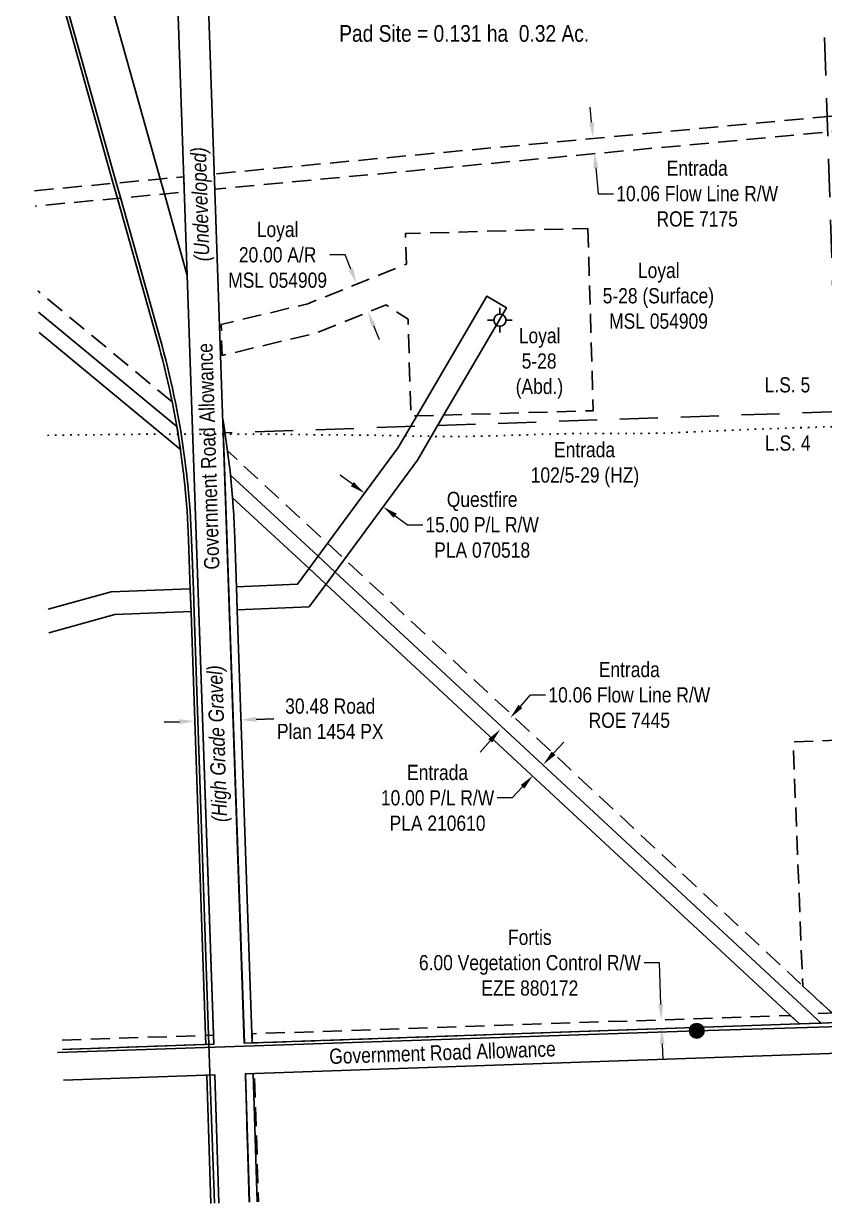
# Model space of a CAD drawing. Extents: x 634445 to 652632, y 5817173 to 5838663.
# Drawn here: x 647551 to 648077, y 5834297 to 5835072 of the extents above; entities that cross this region are included whole.
import ezdxf
from ezdxf.enums import TextEntityAlignment as Align

# ---------------------------------------------------------------- set-up
doc = ezdxf.new("R2010")
doc.units = 0
doc.header["$LTSCALE"] = 5
doc.header["$PDSIZE"] = 0.5
for name, pattern in [('foc-ACCESSROAD', [3.75, 2.5, -1.25]), ('foc-DOT', [1, 0.2, -0.8]), ('foc-FLOWLINE', [3.75, 2.5, -1.25]), ('foc-LSD', [8, 5, -3]), ('POWERLINE5', [7.8, 2.4, -0.6, 0.6, -0.6, 0.6, -0.6, 2.4])]:
    doc.linetypes.add(name, pattern=pattern)
doc.layers.get('Defpoints').update_dxf_attribs({"color": 9})
for name, color, linetype in [('AS-DRILL', 8, 'foc-DOT'), ('AS-POWER', 104, 'foc-POWER'), ('AS-POWER-EXISTING', 72, 'POWERLINE5'), ('AS-TELUS', 224, 'foc-TEL'), ('C-WS', 13, 'foc-ACCESSROAD'), ('C-WS-S', 8, 'Continuous'), ('F-EZE', 190, 'foc-FLOWLINE'), ('F-FLOWLINE', 190, 'foc-FLOWLINE'), ('F-RW', 190, 'Continuous'), ('F-WS', 190, 'foc-ACCESSROAD'), ('F-WS-S', 8, 'Continuous'), ('L-AREAREQUIRED', 7, 'Continuous'), ('L-ROAD-T', 7, 'Continuous'), ('L-SEC', 7, 'Continuous'), ('L-SECTION-LSD', 7, 'foc-LSD'), ('L-TITLEDB', 4, 'Continuous'), ('L-TITLEDB-T', 4, 'Continuous')]:
    doc.layers.add(name, color=color, linetype=linetype)
for name, color, linetype, lineweight in [('F-AR-T', 190, 'Continuous', 9), ('F-EZE-T', 190, 'Continuous', 9), ('F-FLOWLINE-T', 190, 'Continuous', 9), ('F-RW-T', 190, 'Continuous', 9), ('F-WS-T', 190, 'Continuous', 9), ('T-TEXT', 48, 'Continuous', 18)]:
    doc.layers.add(name, color=color, linetype=linetype, lineweight=lineweight)
doc.styles.add('100L', font='ARIALN.TTF', dxfattribs={"height": 11})
doc.styles.add('175L', font='ARIALN.TTF', dxfattribs={"height": 20})
doc.styles.add('80CG', font='ARIALN.TTF', dxfattribs={"height": 10})
doc.styles.add('80L', font='ARIALN.TTF', dxfattribs={"height": 10})
doc.styles.add('80LS', font='ARIALNI.TTF', dxfattribs={"height": 10})
doc.styles.add('foc-LtypeFont', font='ARIALN.TTF', dxfattribs={"height": 7.35})
doc.linetypes.add('foc-POWER', pattern='A,6,-1,["P",foc-LtypeFont,S=0.2,R=0,X=-0.625,Y=-0.75],-1.24,4', length=12.24)
doc.linetypes.add('foc-TEL', pattern='A,2,-1,["T",foc-LtypeFont,S=0.2,R=0,X=-0.425,Y=-0.75],-1.24,8', length=12.24)
doc.dimstyles.new('Compass 5 000', dxfattribs={"dimscale": 5, "dimtxt": 9, "dimasz": 2, "dimexe": 0.2, "dimexo": 0.0625, "dimgap": 0.5, "dimtad": 0, "dimtih": 1, "dimtoh": 1, "dimzin": 0, "dimdsep": 46, "dimtxsty": '80CG', "dimcen": 0.1, "dimse1": 1, "dimse2": 1, "dimclrd": 256, "dimclrt": 256, "dimaunit": 1, "dimadec": 4, "dimazin": 0, "dimtfac": 0.06, "dimtofl": 0, "dimtmove": 0, "dimatfit": 1, "dimfxl": 0.2, "dimtolj": 1, "dimtzin": 0, "dimlwd": -1, "dimarcsym": 0})

# ---------------------------------------------------------------- blocks, each defined once
blk = doc.blocks.new('POWERPOLE')
h = blk.add_hatch(color=255)
edge = h.paths.add_edge_path()
edge.add_arc((0, 0), 0.96, 0, 360)
at = {"linetype": 'Continuous'}
for p, q in [((0.68, -0.68), (-0.68, 0.68)), ((-0.68, -0.68), (0.68, 0.68))]:
    blk.add_line(p, q, dxfattribs=at)
blk.add_circle((0, 0), 0.96, dxfattribs=at)
blk = doc.blocks.new('*D407')
at = {"layer": 'Defpoints', "color": 0, "transparency": 16777216}
for p in [(647769.53, 5834901.82), (647769.55, 5834901.83), (647777.01, 5834883.28)]:
    blk.add_point(p, dxfattribs=at)
at = {"layer": 'F-AR-T', "transparency": 16777216}
for p, q in [((647762.07, 5834920.38), (647752.07, 5834920.38)), ((647765.8, 5834911.1), (647762.07, 5834920.38)), ((647780.73, 5834874), (647784.46, 5834864.72))]:
    blk.add_line(p, q, dxfattribs=at)
for points in [[(647767.35, 5834911.72), (647764.26, 5834910.48), (647769.53, 5834901.82)], [(647782.27, 5834874.62), (647779.18, 5834873.38), (647776.99, 5834883.28)]]:
    blk.add_solid(points, dxfattribs=at)
at = {"layer": 'F-AR-T', "transparency": 16777216, "insert": (647717.77, 5834920.38), "char_height": 10, "attachment_point": 5, "style": '80CG'}
blk.add_mtext('\\A1;Loyal\\P20.00 A/R\\PMSL 054909', dxfattribs=at)
blk = doc.blocks.new('*D411')
at = {"layer": 'Defpoints', "color": 0, "transparency": 16777216}
for p in [(648149.8, 5834423.82), (647969.98, 5834417.7), (648150, 5834417.81)]:
    blk.add_point(p, dxfattribs=at)
at = {"layer": 'F-EZE-T', "transparency": 16777216}
for p, q in [((647968.71, 5834455.08), (647958.71, 5834455.08)), ((647969.64, 5834427.69), (647968.71, 5834455.08)), ((647970.53, 5834401.69), (647970.87, 5834391.7))]:
    blk.add_line(p, q, dxfattribs=at)
for points in [[(647971.31, 5834427.75), (647967.97, 5834427.64), (647969.98, 5834417.7)], [(647972.19, 5834401.75), (647968.86, 5834401.63), (647970.18, 5834411.68)]]:
    blk.add_solid(points, dxfattribs=at)
at = {"layer": 'F-EZE-T', "transparency": 16777216, "insert": (647883.55, 5834455.08), "char_height": 10, "attachment_point": 5, "style": '80CG', "bg_fill": 3, "box_fill_scale": 1.1, "bg_fill_color": 256, "bg_fill_true_color": 13158600, "bg_fill_transparency": 0}
blk.add_mtext('\\A1;Fortis\\P6.00 Vegetation Control R/W\\PEZE 880172', dxfattribs=at)
blk = doc.blocks.new('*D413')
at = {"layer": 'Defpoints', "color": 0, "transparency": 16777216}
for p in [(648028.5, 5835007.26), (647925.1, 5834997.59), (648029.43, 5834997.23)]:
    blk.add_point(p, dxfattribs=at)
at = {"layer": 'F-FLOWLINE-T', "transparency": 16777216}
for p, q in [((647924.17, 5835007.54), (647923.24, 5835017.5)), ((647926.97, 5834977.61), (647928.56, 5834960.62)), ((647928.56, 5834960.62), (647938.56, 5834960.62))]:
    blk.add_line(p, q, dxfattribs=at)
for points in [[(647925.83, 5835007.7), (647922.51, 5835007.39), (647925.1, 5834997.59)], [(647928.63, 5834977.76), (647925.31, 5834977.45), (647926.04, 5834987.56)]]:
    blk.add_solid(points, dxfattribs=at)
at = {"layer": 'F-FLOWLINE-T', "transparency": 16777216, "insert": (647993.56, 5834960.62), "char_height": 10, "attachment_point": 5, "style": '80CG'}
blk.add_mtext('\\A1;Entrada\\P10.06 Flow Line R/W\\PROE 7175', dxfattribs=at)
blk = doc.blocks.new('*D414')
at = {"layer": 'Defpoints', "color": 0, "transparency": 16777216}
for p in [(647864.12, 5834608.5), (647910.5, 5834581.2), (647903.87, 5834573.64)]:
    blk.add_point(p, dxfattribs=at)
at = {"layer": 'F-FLOWLINE-T', "transparency": 16777216}
for p, q in [((647877.35, 5834623.58), (647883.94, 5834631.1)), ((647883.94, 5834631.1), (647893.94, 5834631.1)), ((647857.52, 5834600.98), (647850.93, 5834593.46))]:
    blk.add_line(p, q, dxfattribs=at)
for points in [[(647876.09, 5834624.68), (647878.6, 5834622.48), (647870.75, 5834616.07)], [(647856.27, 5834602.08), (647858.78, 5834599.88), (647864.12, 5834608.5)]]:
    blk.add_solid(points, dxfattribs=at)
at = {"layer": 'F-FLOWLINE-T', "transparency": 16777216, "insert": (647948.94, 5834631.1), "char_height": 10, "attachment_point": 5, "style": '80CG'}
blk.add_mtext('\\A1;Entrada\\P10.06 Flow Line R/W\\PROE 7445', dxfattribs=at)
blk = doc.blocks.new('*D415')
at = {"layer": 'Defpoints', "color": 0, "transparency": 16777216}
for p in [(647861.9, 5834613.75), (647855.09, 5834606.41), (647892.39, 5834585.45)]:
    blk.add_point(p, dxfattribs=at)
at = {"layer": 'F-RW-T', "transparency": 16777216}
for p, q in [((647899.19, 5834592.78), (647906, 5834600.11)), ((647878.77, 5834570.78), (647871.97, 5834563.45)), ((647871.97, 5834563.45), (647861.97, 5834563.45))]:
    blk.add_line(p, q, dxfattribs=at)
for points in [[(647897.97, 5834593.91), (647900.42, 5834591.65), (647892.39, 5834585.45)], [(647877.55, 5834571.91), (647880, 5834569.65), (647885.58, 5834578.11)]]:
    blk.add_solid(points, dxfattribs=at)
at = {"layer": 'F-RW-T', "transparency": 16777216, "insert": (647822.89, 5834563.45), "char_height": 10, "attachment_point": 5, "style": '80CG', "bg_fill": 3, "box_fill_scale": 1.1, "bg_fill_color": 256, "bg_fill_true_color": 13158600, "bg_fill_transparency": 0}
blk.add_mtext('\\A1;Entrada\\P10.00 P/L R/W\\PPLA 210610', dxfattribs=at)
blk = doc.blocks.new('*D416')
at = {"layer": 'Defpoints', "color": 0, "transparency": 16777216}
for p in [(647692.9, 5834639.44), (647662.46, 5834638.53), (647693.63, 5834614.75)]:
    blk.add_point(p, dxfattribs=at)
at = {"layer": 'L-TITLEDB-T', "transparency": 16777216}
for p, q in [((647653.19, 5834613.55), (647643.2, 5834613.26)), ((647703.63, 5834615.05), (647715.3, 5834615.4))]:
    blk.add_line(p, q, dxfattribs=at)
for points in [[(647703.58, 5834616.72), (647703.68, 5834613.39), (647693.63, 5834614.75)], [(647653.14, 5834615.22), (647653.24, 5834611.89), (647663.19, 5834613.85)]]:
    blk.add_solid(points, dxfattribs=at)
at = {"layer": 'L-TITLEDB-T', "transparency": 16777216, "insert": (647752.36, 5834615.4), "char_height": 10, "attachment_point": 5, "style": '80CG', "bg_fill": 3, "box_fill_scale": 1.1, "bg_fill_color": 256, "bg_fill_true_color": 13158600, "bg_fill_transparency": 0}
blk.add_mtext('\\A1;30.48 Road\\PPlan 1454 PX', dxfattribs=at)
blk = doc.blocks.new('GABD')
for p, q in [((0, 0.81), (0, 1.62)), ((-0.81, 0), (-1.62, 0)), ((1.62, 0), (0.81, 0)), ((0, -0.81), (0, -1.62))]:
    blk.add_line(p, q)
blk.add_circle((0, 0), 0.8)
blk = doc.blocks.new('*D419')
at = {"layer": 'Defpoints', "color": 0, "transparency": 16777216}
for p in [(647775.1, 5834763.97), (647787.02, 5834754.82), (647787.19, 5834755.06)]:
    blk.add_point(p, dxfattribs=at)
at = {"layer": 'F-RW-T', "transparency": 16777216}
for p, q in [((647766.88, 5834769.67), (647758.83, 5834775.6)), ((647795.07, 5834748.89), (647803.12, 5834742.96)), ((647803.12, 5834742.96), (647813.12, 5834742.96))]:
    blk.add_line(p, q, dxfattribs=at)
for points in [[(647767.87, 5834771.01), (647765.89, 5834768.33), (647774.93, 5834763.73)], [(647796.06, 5834750.23), (647794.08, 5834747.55), (647787.02, 5834754.82)]]:
    blk.add_solid(points, dxfattribs=at)
at = {"layer": 'F-RW-T', "transparency": 16777216, "insert": (647852.2, 5834742.96), "char_height": 10, "attachment_point": 5, "style": '80CG'}
blk.add_mtext('\\A1;Questfire\\P15.00 P/L R/W\\PPLA 070518', dxfattribs=at)

msp = doc.modelspace()

# ---------------------------------------------------------------- linework, layer by layer
at = {"layer": 'AS-POWER', "flags": 128}
msp.add_lwpolyline([(647573.168, 5834396.122), (647993.306, 5834410.347), (648087.569, 5834413.122), (648166.283, 5834415.583), (648258.858, 5834417.444)], dxfattribs=at)
at = {"layer": 'AS-TELUS', "flags": 128}
msp.add_lwpolyline([(647550.781, 5835185.152), (647611.684, 5834967.947), (647614.446, 5834958.098), (647640.481, 5834865.255, -0.0006525), (647640.482, 5834865.25), (647641.759, 5834860.651, -0.0021579), (647641.763, 5834860.634), (647643, 5834856.025, -0.0020865), (647643.005, 5834856.009), (647644.203, 5834851.389, -0.0021598), (647644.207, 5834851.373), (647645.366, 5834846.743, -0.0021194), (647645.37, 5834846.726), (647646.489, 5834842.087, -0.002154), (647646.493, 5834842.07), (647647.572, 5834837.421, -0.0020917), (647647.575, 5834837.405), (647648.616, 5834832.747, -0.0021696), (647648.619, 5834832.73), (647649.619, 5834828.063, -0.0021108), (647649.622, 5834828.047), (647650.583, 5834823.372, -0.0021274), (647650.586, 5834823.355), (647651.506, 5834818.673, -0.002139), (647651.51, 5834818.656), (647652.39, 5834813.965, -0.0021061), (647652.393, 5834813.949), (647653.234, 5834809.25, -0.0021675), (647653.237, 5834809.233), (647654.037, 5834804.528, -0.0021259), (647654.04, 5834804.511), (647654.8, 5834799.799, -0.0020875), (647654.802, 5834799.783), (647655.523, 5834795.065, -0.0021738), (647655.525, 5834795.048), (647656.205, 5834790.324, -0.0020884), (647656.207, 5834790.308), (647656.847, 5834785.578, -0.001922), (647656.849, 5834785.563), (647657.276, 5834782.22, -0.0017703), (647657.277, 5834782.206), (647657.722, 5834778.509, -0.0008172), (647657.723, 5834778.502), (647658.008, 5834776.067, -0.0013142), (647658.009, 5834776.056), (647658.151, 5834774.792, -0.0006981), (647658.151, 5834774.787), (647658.548, 5834771.141, -0.0019904), (647658.55, 5834771.125), (647658.929, 5834767.365, -0.0004321), (647658.929, 5834767.361), (647659.011, 5834766.54, -0.0017286), (647659.012, 5834766.526), (647659.449, 5834761.774, -0.0021542), (647659.451, 5834761.757), (647659.848, 5834757.001, -0.0021053), (647659.849, 5834756.984), (647660.206, 5834752.225, -0.0021264), (647660.207, 5834752.208), (647660.523, 5834747.446, -0.0021534), (647660.524, 5834747.429), (647660.799, 5834742.664, -0.0021039), (647660.8, 5834742.647), (647661.035, 5834737.881, -0.0021526), (647661.036, 5834737.863), (647661.23, 5834733.095, -0.0015785), (647661.23, 5834733.082), (647662.357, 5834700.289), (647662.868, 5834685.413), (647672.417, 5834407.431), (647676.21, 5834296.986)], format="xyb", dxfattribs=at)
at = {"layer": 'F-EZE', "flags": 128}
for points in [[(648248.727, 5834421.424), (648075.141, 5834415.398), (648069.361, 5834420.626), (648068.363, 5834421.519), (648248.475, 5834427.653), (648248.727, 5834421.424)], [(648060.702, 5834414.897), (647701.112, 5834402.4), (647700.919, 5834408.401), (648054.723, 5834420.449), (648060.702, 5834414.897)]]:
    msp.add_lwpolyline(points, close=True, dxfattribs=at)
for points in [[(647576.143, 5834404.165), (647670.432, 5834407.364), (647675.604, 5834407.54), (647675.798, 5834401.538), (647670.625, 5834401.362), (647576.338, 5834398.158)], [(647699.179, 5834297.768), (647696.547, 5834382.122), (647701.777, 5834382.3), (647702.548, 5834382.326), (647705.18, 5834297.972)]]:
    msp.add_lwpolyline(points, dxfattribs=at)
at = {"layer": 'F-FLOWLINE', "flags": 128}
msp.add_lwpolyline([(648225.171, 5835014.874), (647676.517, 5834963.558), (647676.169, 5834973.636), (648224.877, 5835024.956), (648225.171, 5835014.874)], close=True, dxfattribs=at)
for points in [[(647558.009, 5834962.584), (647611.021, 5834967.542), (647641.818, 5834970.423), (647656.096, 5834971.759), (647656.444, 5834961.679), (647644.556, 5834960.567), (647613.761, 5834957.687), (647558.336, 5834952.503)], [(647648.343, 5834823.772), (647560.148, 5834896.705)]]:
    msp.add_lwpolyline(points, dxfattribs=at)
msp.add_lwpolyline([(648089.568, 5834415.899), (648075.055, 5834428.634), (647762.216, 5834720.002, 0.0007995), (647762.192, 5834720.024), (647684.774, 5834791.667)], format="xyb", dxfattribs=at)
at = {"layer": 'F-RW'}
for points in [[(647738.562, 5834689.09), (647691.247, 5834687.161), (647690.729, 5834702.156), (647730.87, 5834703.997), (647736.929, 5834712.173), (647797.091, 5834793.8), (647809.605, 5834815.194), (647855.216, 5834893.167), (647868.172, 5834885.587), (647827.303, 5834815.71), (647809.647, 5834785.523), (647748.256, 5834702.239), (647742.261, 5834694.108), (647738.562, 5834689.09)], [(648075.147, 5834415.393), (648060.708, 5834414.891), (647802.302, 5834654.836), (647749.464, 5834703.879), (647738.391, 5834714.157), (647688.114, 5834760.698), (647687.672, 5834765.954), (647687.218, 5834770.852), (647686.742, 5834775.554), (647744.364, 5834722.261), (647755.438, 5834711.982), (648068.369, 5834421.518), (648069.361, 5834420.626), (648075.147, 5834415.393)]]:
    msp.add_lwpolyline(points, close=True, dxfattribs=at)
for points in [[(647560.604, 5834882.675), (647651.507, 5834807.479), (647653.865, 5834792.55), (647561.037, 5834869.326)], [(647566.943, 5834687.473), (647608.346, 5834698.974), (647660.338, 5834700.823), (647660.849, 5834685.943), (647610.717, 5834684), (647567.446, 5834671.991)]]:
    msp.add_lwpolyline(points, dxfattribs=at)
at = {"layer": 'F-WS', "flags": 128}
msp.add_lwpolyline([(647921.704, 5834937.835), (647925.206, 5834817.961), (647826.837, 5834815.09), (647809.139, 5834814.573), (647805.332, 5834814.462), (647803.474, 5834878.078), (647789.128, 5834887.469), (647743.622, 5834869.162), (647681.294, 5834854.247), (647680.635, 5834874.641), (647737.533, 5834888.258), (647802.414, 5834914.357), (647801.83, 5834934.338), (647921.704, 5834937.835)], close=True, dxfattribs=at)
at = {"layer": 'L-SEC'}
for p, q in [((647648.093, 5835203.817), (647675.76, 5834401.534)), ((647668.193, 5835204.51), (647695.859, 5834402.232)), ((647576.341, 5834398.086), (647675.756, 5834401.537)), ((647576.994, 5834377.982), (647676.453, 5834381.435)), ((647679.019, 5834297.081), (647676.453, 5834381.435)), ((647699.119, 5834297.766), (647696.553, 5834382.132))]:
    msp.add_line(p, q, dxfattribs=at)
for points in [[(648501.101, 5834430.185), (648098.717, 5834416.216), (647695.859, 5834402.232)], [(647696.553, 5834382.132), (648099.384, 5834396.116), (648500.691, 5834410.047)]]:
    msp.add_lwpolyline(points, dxfattribs=at)
at = {"layer": 'L-SECTION-LSD'}
for p, q in [((648045.33, 5836022.84), (648098.717, 5834416.216)), ((648487.447, 5834831.207), (647682.026, 5834803.371))]:
    msp.add_line(p, q, dxfattribs=at)
at = {"layer": 'L-TITLEDB'}
for points in [[(647575.888, 5835201.127), (647640.55, 5834970.354), (647643.309, 5834960.505), (647658.344, 5834906.852), (647675.59, 5834407.548), (647675.798, 5834401.547), (647670.625, 5834401.36), (647670.419, 5834407.36), (647660.869, 5834685.342), (647660.358, 5834700.218), (647659.232, 5834733.012), (647659.038, 5834737.78), (647658.803, 5834742.546), (647658.528, 5834747.311), (647658.212, 5834752.074), (647657.855, 5834756.832), (647657.459, 5834761.588), (647657.021, 5834766.34), (647656.94, 5834767.162), (647656.56, 5834770.923), (647656.164, 5834774.568), (647656.022, 5834775.832), (647655.737, 5834778.268), (647655.292, 5834781.965), (647654.866, 5834785.308), (647654.226, 5834790.038), (647653.546, 5834794.761), (647652.826, 5834799.479), (647652.066, 5834804.191), (647651.266, 5834808.896), (647650.425, 5834813.594), (647649.545, 5834818.285), (647648.624, 5834822.967), (647647.664, 5834827.642), (647646.664, 5834832.309), (647645.624, 5834836.967), (647644.545, 5834841.616), (647643.426, 5834846.255), (647642.268, 5834850.885), (647641.069, 5834855.505), (647639.832, 5834860.114), (647638.556, 5834864.713), (647612.521, 5834957.556), (647609.759, 5834967.404), (647551.053, 5835176.774)], [(647673.945, 5834296.909), (647671.256, 5834381.261), (647676.448, 5834381.438), (647679.079, 5834297.083)], [(647699.179, 5834297.768), (647696.547, 5834382.122), (647701.777, 5834382.299), (647704.401, 5834297.946)]]:
    msp.add_lwpolyline(points, dxfattribs=at)
msp.add_lwpolyline([(647688.698, 5834752.734), (647688.944, 5834748.785), (647688.988, 5834748.061), (647689.235, 5834743.508), (647689.454, 5834738.771), (647689.635, 5834734.045), (647690.757, 5834701.578), (647691.276, 5834686.577), (647700.896, 5834408.412), (647701.103, 5834402.411), (647695.889, 5834402.222), (647681.718, 5834812.292), (647682.517, 5834807.438), (647683.277, 5834802.578), (647683.996, 5834797.712), (647684.674, 5834792.84), (647685.311, 5834787.962), (647685.908, 5834783.08), (647686.464, 5834778.192), (647686.98, 5834773.3), (647687.455, 5834768.404), (647687.889, 5834763.504), (647688.282, 5834758.601), (647688.634, 5834753.695), (647688.698, 5834752.734)], close=True, dxfattribs=at)

# ---------------------------------------------------------------- block references
at = {"layer": 'AS-POWER-EXISTING', "xscale": 5.000000000000036, "yscale": 5.000000000000036, "zscale": 5.000000000000036}
msp.add_blockref('POWERPOLE', (647993.306, 5834410.347), dxfattribs=at)
at = {"layer": 'F-WS-S', "xscale": 4.998559200000003, "yscale": 4.998559200000003, "zscale": 4.998559200000003}
msp.add_blockref('GABD', (647863.907, 5834877.429), dxfattribs=at)

# ---------------------------------------------------------------- texts
at = {"layer": 'C-WS-S', "char_height": 10, "attachment_point": 1, "style": '80L'}
for s, width, insert in [('\\pi2.42612;Loyal\\P\\pi4.31903;5-28\\P\\pi0.38997;(Abd.)', 30.58894, (647873.873, 5834872.29)), ('\\pi15.98774;Entrada\\P\\pi0.6535;102/5-29 (HZ)', 70.68626, (647883.479, 5834797.349))]:
    msp.add_mtext_dynamic_manual_height_columns(s, width=width, gutter_width=50, heights=[0], dxfattribs=dict(at, insert=insert))
at = {"layer": 'L-AREAREQUIRED', "color": 5, "style": '100L'}
msp.add_text('Pad Site = 0.131 ha  0.32 Ac.', height=11, dxfattribs=at).set_placement((647840.395, 5835057.145), align=Align.BOTTOM_CENTER)
at = {"layer": 'L-ROAD-T', "style": '80L'}
for rotation, p in [(91.814157, (647672.223, 5834787.922)), (1.950522, (647826.116, 5834396.066))]:
    msp.add_text('Government Road Allowance', height=9.99707, rotation=rotation, dxfattribs=at).set_placement(p, align=Align.MIDDLE_CENTER)
at = {"layer": 'T-TEXT', "style": '80LS'}
msp.add_text('(Undeveloped)', height=9.99707, rotation=91.850539, dxfattribs=at).set_placement((647666.834, 5834953.669), align=Align.MIDDLE_CENTER)

# ---------------------------------------------------------------- dimensions: what is measured, and where the dimension line sits
at = {"layer": 'F-AR-T'}
dim = msp.add_aligned_dim(p1=(647777.008, 5834883.284), p2=(647769.549, 5834901.827), distance=0.015, text='Loyal\\P20.00 A/R\\PMSL 054909', dimstyle='Compass 5 000', dxfattribs=at)
dim.commit()
dim.dimension.update_dxf_attribs({"geometry": '*D407', "text_midpoint": (647717.773, 5834920.376)})
at = {"layer": 'F-FLOWLINE-T'}
for base, p1, p2, angle, text, picture, middle in [((647925.101, 5834997.585), (648029.433, 5834997.233), (648028.495, 5835007.255), 95.343303, 'Entrada\\P10.06 Flow Line R/W\\PROE 7175', '*D413', (647993.559, 5834960.619)), ((647864.116, 5834608.498), (647910.502, 5834581.205), (647903.865, 5834573.637), 228.74866, 'Entrada\\P10.06 Flow Line R/W\\PROE 7445', '*D414', (647948.94, 5834631.102))]:
    dim = msp.add_linear_dim(base=base, p1=p1, p2=p2, angle=angle, text=text, dimstyle='Compass 5 000', dxfattribs=at)
    dim.commit()
    dim.dimension.update_dxf_attribs({"geometry": picture, "text_midpoint": middle, "dimtype": 161})
at = {"layer": 'F-RW-T', "color": 5}
dim = msp.add_aligned_dim(p1=(647775.103, 5834763.967), p2=(647787.19, 5834755.058), distance=-0.29, text='Questfire\\P15.00 P/L R/W\\PPLA 070518', dimstyle='Compass 5 000', dxfattribs=at)
dim.commit()
dim.dimension.update_dxf_attribs({"geometry": '*D419', "text_midpoint": (647852.203, 5834742.958)})

# ---------------------------------------------------------------- next in the draw order: texts
at = {"layer": 'L-SECTION-LSD', "char_height": 10, "attachment_point": 1, "style": '100L', "bg_fill": 3, "box_fill_scale": 1.5, "bg_fill_color": 256, "bg_fill_transparency": 0}
for s, width, insert in [('\\pi1.74962;L.S. 5', 30.39218, (648036.178, 5834839.985)), ('\\pi1.97701;L.S. 4', 30.5309, (648036.178, 5834801.7))]:
    msp.add_mtext_dynamic_manual_height_columns(s, width=width, gutter_width=54.984, heights=[0], dxfattribs=dict(at, insert=insert))

# ---------------------------------------------------------------- next in the draw order: dimensions: what is measured, and where the dimension line sits
at = {"layer": 'F-EZE-T'}
dim = msp.add_linear_dim(base=(647969.98, 5834417.7), p1=(648150.001, 5834417.807), p2=(648149.796, 5834423.823), angle=91.950435, text='Fortis\\P6.00 Vegetation Control R/W\\PEZE 880172', dimstyle='Compass 5 000', override={"dimtfill": 1}, dxfattribs=at)
dim.commit()
dim.dimension.update_dxf_attribs({"geometry": '*D411', "text_midpoint": (647883.55, 5834455.079), "dimtype": 161})

# ---------------------------------------------------------------- next in the draw order: linework, layer by layer
at = {"layer": 'AS-DRILL', "flags": 128}
msp.add_lwpolyline([(648308.806, 5835134.572), (648308.814, 5835134.622), (648308.772, 5835134.701), (648308.718, 5835134.809), (648308.704, 5835134.969), (648308.696, 5835135.229), (648308.775, 5835135.591), (648308.871, 5835136.034), (648308.931, 5835136.366), (648308.88, 5835136.415), (648308.649, 5835136.438), (648308.358, 5835136.469), (648307.906, 5835136.515), (648307.225, 5835136.535), (648306.478, 5835136.422), (648306.161, 5835136.322), (648306.044, 5835136.218), (648305.998, 5835136.097), (648305.923, 5835135.945), (648305.884, 5835135.573), (648305.91, 5835135.044), (648305.866, 5835134.522), (648305.691, 5835134.337), (648305.276, 5835134.524), (648304.864, 5835134.572), (648304.568, 5835134.433), (648304.312, 5835134.285), (648304.361, 5835133.996), (648304.712, 5835133.647), (648305.128, 5835133.449), (648305.52, 5835133.401), (648305.891, 5835133.363), (648306.105, 5835133.239), (648306.35, 5835133.397), (648306.508, 5835133.802), (648306.333, 5835134.296), (648306.114, 5835134.59), (648305.885, 5835134.543), (648305.503, 5835134.621), (648305.035, 5835134.857), (648304.532, 5835135.282), (648304.262, 5835135.614), (648303.914, 5835135.864), (648303.679, 5835136.016), (648303.605, 5835136.154), (648303.618, 5835136.375), (648303.654, 5835136.526), (648303.692, 5835136.577), (648303.743, 5835136.569), (648303.881, 5835136.293), (648304.015, 5835135.526), (648304.082, 5835134.308), (648304.111, 5835132.688), (648304.091, 5835130.717), (648304.082, 5835128.365), (648304.11, 5835125.825), (648304.132, 5835123.104), (648304.194, 5835120.095), (648304.339, 5835116.658), (648304.573, 5835112.913), (648304.869, 5835108.76), (648305.175, 5835104.287), (648305.504, 5835099.385), (648305.819, 5835093.972), (648306.035, 5835088.186), (648306.192, 5835082.048), (648306.436, 5835075.672), (648306.815, 5835068.811), (648307.3, 5835061.732), (648307.868, 5835054.256), (648308.473, 5835046.551), (648309.055, 5835038.585), (648309.496, 5835030.345), (648309.687, 5835021.766), (648309.775, 5835013.275), (648309.827, 5835004.663), (648309.634, 5834996.223), (648308.996, 5834987.6), (648307.941, 5834979.524), (648306.326, 5834971.101), (648304.399, 5834962.768), (648302.308, 5834954.221), (648299.989, 5834945.916), (648297.194, 5834937.497), (648293.952, 5834929.305), (648290.135, 5834921.255), (648285.91, 5834913.453), (648281.404, 5834905.713), (648276.503, 5834898.11), (648271.182, 5834890.825), (648265.558, 5834883.941), (648259.706, 5834877.359), (648253.399, 5834870.925), (648246.93, 5834864.855), (648240.236, 5834858.979), (648233.243, 5834853.363), (648225.867, 5834847.867), (648218.243, 5834842.632), (648210.408, 5834837.752), (648202.352, 5834833.205), (648194.037, 5834828.99), (648185.511, 5834825.109), (648176.796, 5834821.512), (648168.043, 5834818.204), (648159.062, 5834815.13), (648149.858, 5834812.479), (648140.376, 5834810.449), (648130.962, 5834809.122), (648125.872, 5834808.697), (648116.013, 5834808.197), (648106.746, 5834807.965), (648087.628, 5834807.584), (648068.605, 5834807.085), (648049.425, 5834806.451), (648030.289, 5834805.699), (648011.273, 5834804.96), (647992.251, 5834804.081), (647973.336, 5834803.306), (647954.048, 5834802.939), (647934.938, 5834802.958), (647915.719, 5834802.973), (647896.481, 5834802.628), (647877.512, 5834801.98), (647858.331, 5834801.387), (647839.152, 5834801.053), (647819.952, 5834801.089), (647800.764, 5834801.386), (647781.733, 5834801.807), (647762.658, 5834802.007), (647743.525, 5834802.126), (647724.207, 5834802.438), (647705.005, 5834802.534), (647685.818, 5834802.461), (647666.748, 5834802.521), (647647.385, 5834802.632), (647628.021, 5834802.483), (647608.939, 5834802.252), (647589.934, 5834802.134), (647570.592, 5834801.906), (647563.234, 5834801.666)], dxfattribs=at)
at = {"layer": 'C-WS', "flags": 128}
msp.add_lwpolyline([(648082.189, 5834421.882), (648062.923, 5834439.799), (648056.616, 5834600.275), (648226.453, 5834606.949), (648233.488, 5834427.142)], close=True, dxfattribs=at)

# ---------------------------------------------------------------- next in the draw order: dimensions: what is measured, and where the dimension line sits
at = {"layer": 'F-RW-T'}
dim = msp.add_linear_dim(base=(647892.392, 5834585.45), p1=(647855.089, 5834606.408), p2=(647861.904, 5834613.749), angle=47.132351, text='Entrada\\P10.00 P/L R/W\\PPLA 210610', dimstyle='Compass 5 000', override={"dimtfill": 1}, dxfattribs=at)
dim.commit()
dim.dimension.update_dxf_attribs({"geometry": '*D415', "text_midpoint": (647822.886, 5834563.45), "dimtype": 161})

# ---------------------------------------------------------------- next in the draw order: texts
at = {"layer": 'F-WS-T', "insert": (647931.176, 5834915.188), "char_height": 9.99707, "attachment_point": 1, "style": '175L', "bg_fill": 2}
msp.add_mtext_dynamic_manual_height_columns('\\pi23.43666;Loyal\\P\\pi0.27837;5-28 (Surface)\\P\\pi4.51315;MSL 054909', width=72.60247, gutter_width=99.971, heights=[0], dxfattribs=at)

# ---------------------------------------------------------------- next in the draw order: dimensions: what is measured, and where the dimension line sits
at = {"layer": 'L-TITLEDB-T'}
dim = msp.add_linear_dim(base=(647693.634, 5834614.755), p1=(647662.456, 5834638.531), p2=(647692.901, 5834639.436), angle=1.702248, text='30.48 Road\\PPlan 1454 PX', dimstyle='Compass 5 000', override={"dimtfill": 1}, dxfattribs=at)
dim.commit()
dim.dimension.update_dxf_attribs({"geometry": '*D416', "text_midpoint": (647752.358, 5834615.399), "dimtype": 161})

# ---------------------------------------------------------------- next in the draw order: texts
at = {"layer": 'T-TEXT', "style": '80LS'}
msp.add_text('(High Grade Gravel)', height=9.99712, rotation=91.849678, dxfattribs=at).set_placement((647677.995, 5834599.079), align=Align.MIDDLE_CENTER)

doc.saveas('drawing.dxf')
